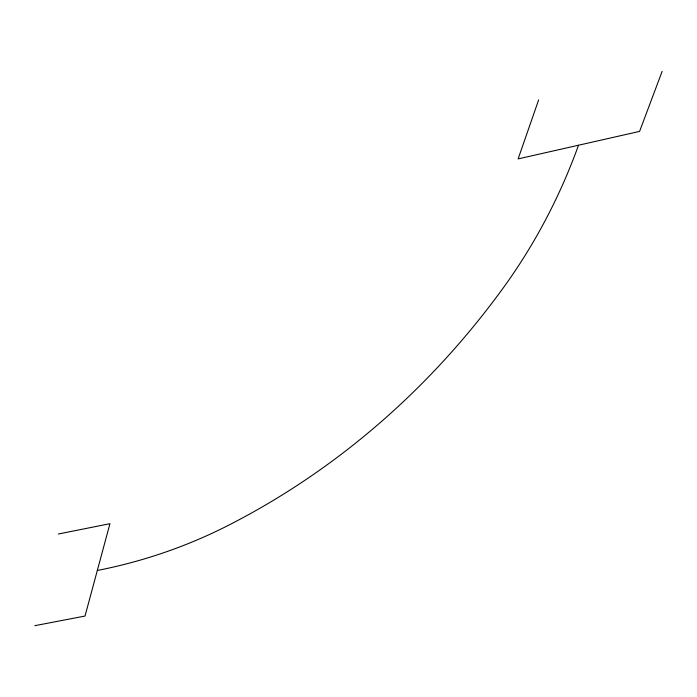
<?xml version="1.0" encoding="UTF-8"?>
<svg xmlns="http://www.w3.org/2000/svg" width="697" height="697" viewBox="0 0 697 697"><rect width="100%" height="100%" fill="white"/><g stroke="black" fill="none" stroke-linecap="round" stroke-linejoin="round"><path stroke-width="1.05" d="M538.642 99.906L518.132 158.899L639.593 131.402L662.15 71.321M58.348 534.015L109.952 523.682L85.017 616.052L34.85 625.679M578.519 145.229A628.023 570.921 66.5 0 1 502.685 288.689A1056.547 885.704 67 0 1 229.714 524.658A606.451 545.882 57.3 0 1 97.327 570.468"/></g></svg>
